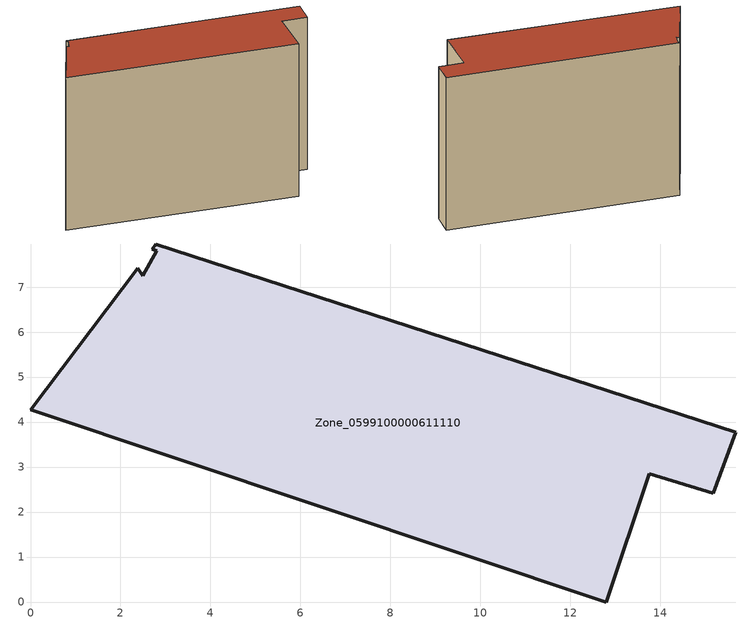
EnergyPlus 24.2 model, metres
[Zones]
Zone_0599100000611110
 floor ground (C_G): 2.79,7.96 15.68,3.77 15.18,2.42 13.75,2.85 12.8,0 0,4.27 2.38,7.42 2.5,7.25 2.8,7.81 2.7,7.85 z0
 wall outside (C_F): 2.38,7.42 0,4.27 12.8,0 13.75,2.85 15.18,2.42 15.68,3.77 2.79,7.96 2.7,7.85 2.8,7.81 2.5,7.25 2.38,7.42 z0:9.33
 roof outside (C_R): 2.8,7.81 2.5,7.25 2.38,7.42 0,4.27 12.8,0 13.75,2.85 15.18,2.42 15.68,3.77 2.79,7.96 2.7,7.85 z9.33
[BUILDING]
Pand.0599100000611110: North Axis=0; Terrain=City; Loads Convergence Tolerance Value=0.04; Temperature Convergence Tolerance Value=0.4; Solar Distribution=FullExterior; Maximum Number of Warmup Days=25; Minimum Number of Warmup Days=1
[Site:Location]
Rotterdam.The.Hague.AP_ZH_NLD Design_Conditions: Latitude=51.96; Longitude=4.45; Time Zone=1; Elevation=-4.5
[SITE:GROUNDTEMPERATURE:BUILDINGSURFACE]
18, 18, 18, 18, 18, 18, 18, 18, 18, 18, 18, 18
[MATERIAL] Thermal Absorptance=0.9; Solar Absorptance=0.7; Visible Absorptance=0.7
Name | Roughness | Thickness | Conductivity | Density | Specific Heat
G.TI.1946 | MediumSmooth | 0.15 | 1 | 540 | 1210
F.TI.1946 | Rough | 0.3 | 0.857143 | 1920 | 840
R.TI.1946 | MediumRough | 0.2 | 0.1 | 1500 | 1000
[CONSTRUCTION]
C_G: G.TI.1946
C_F: F.TI.1946
C_R: R.TI.1946
[ZONE]
Zone_0599100000611110: Type=1; Multiplier=1; Ceiling Height=Autocalculate; Volume=Autocalculate; Floor Area=autocalculate; Part of Total Floor Area=Yes
[ZONEINFILTRATION:DESIGNFLOWRATE]
Infil_Zone_0599100000611110: Zone or ZoneList or Space or SpaceList=Zone_0599100000611110; Schedule=AlwaysOn; Design Flow Rate Calculation Method=Flow/Area; Flow Rate per Floor Area=0.003; Constant Term Coefficient=1; Temperature Term Coefficient=0; Velocity Term Coefficient=0; Velocity Squared Term Coefficient=0
[HVACTEMPLATE:ZONE:IDEALLOADSAIRSYSTEM]
Zone_0599100000611110: Maximum Heating Supply Air Temperature=50; Minimum Cooling Supply Air Temperature=13; Maximum Heating Supply Air Humidity Ratio=0.0156; Minimum Cooling Supply Air Humidity Ratio=0.0077; Heating Limit=NoLimit; Cooling Limit=NoLimit; Dehumidification Control Type=ConstantSensibleHeatRatio; Cooling Sensible Heat Ratio=0.7; Dehumidification Setpoint=60; Humidification Control Type=None; Humidification Setpoint=30; Outdoor Air Method=None; Outdoor Air Flow Rate per Person=0.00944; Outdoor Air Flow Rate per Zone Floor Area=0; Outdoor Air Flow Rate per Zone=0; Demand Controlled Ventilation Type=None; Outdoor Air Economizer Type=NoEconomizer; Heat Recovery Type=None; Sensible Heat Recovery Effectiveness=0.7; Latent Heat Recovery Effectiveness=0.65
[ZONECONTROL:THERMOSTAT]
ThermostatControl_Zone_0599100000611110: Zone or ZoneList=Zone_0599100000611110; Control Type Schedule=DualSetpointControlType; Control 1=Thermostat_Zone_0599100000611110; Temperature Difference Between Cutout And Setpoint=0
[THERMOSTATSETPOINT:DUALSETPOINT]
Thermostat_Zone_0599100000611110: Heating Setpoint Temperature Schedule=HeatingSetpoint_Zone_0599100000611110; Cooling Setpoint Temperature Schedule=CoolingSetpoint_Zone_0599100000611110
[SCHEDULE:COMPACT]
HeatingSetpoint_Zone_0599100000611110: Through: 12/31, For: AllDays, Until: 24:00, 21
CoolingSetpoint_Zone_0599100000611110: Through: 12/31, For: AllDays, Until: 24:00, 24
DualSetpointControlType: Through: 12/31, For: AllDays, Until: 24:00, 4
AlwaysOn: Through: 12/31, For: AllDays, Until: 24:00, 1
